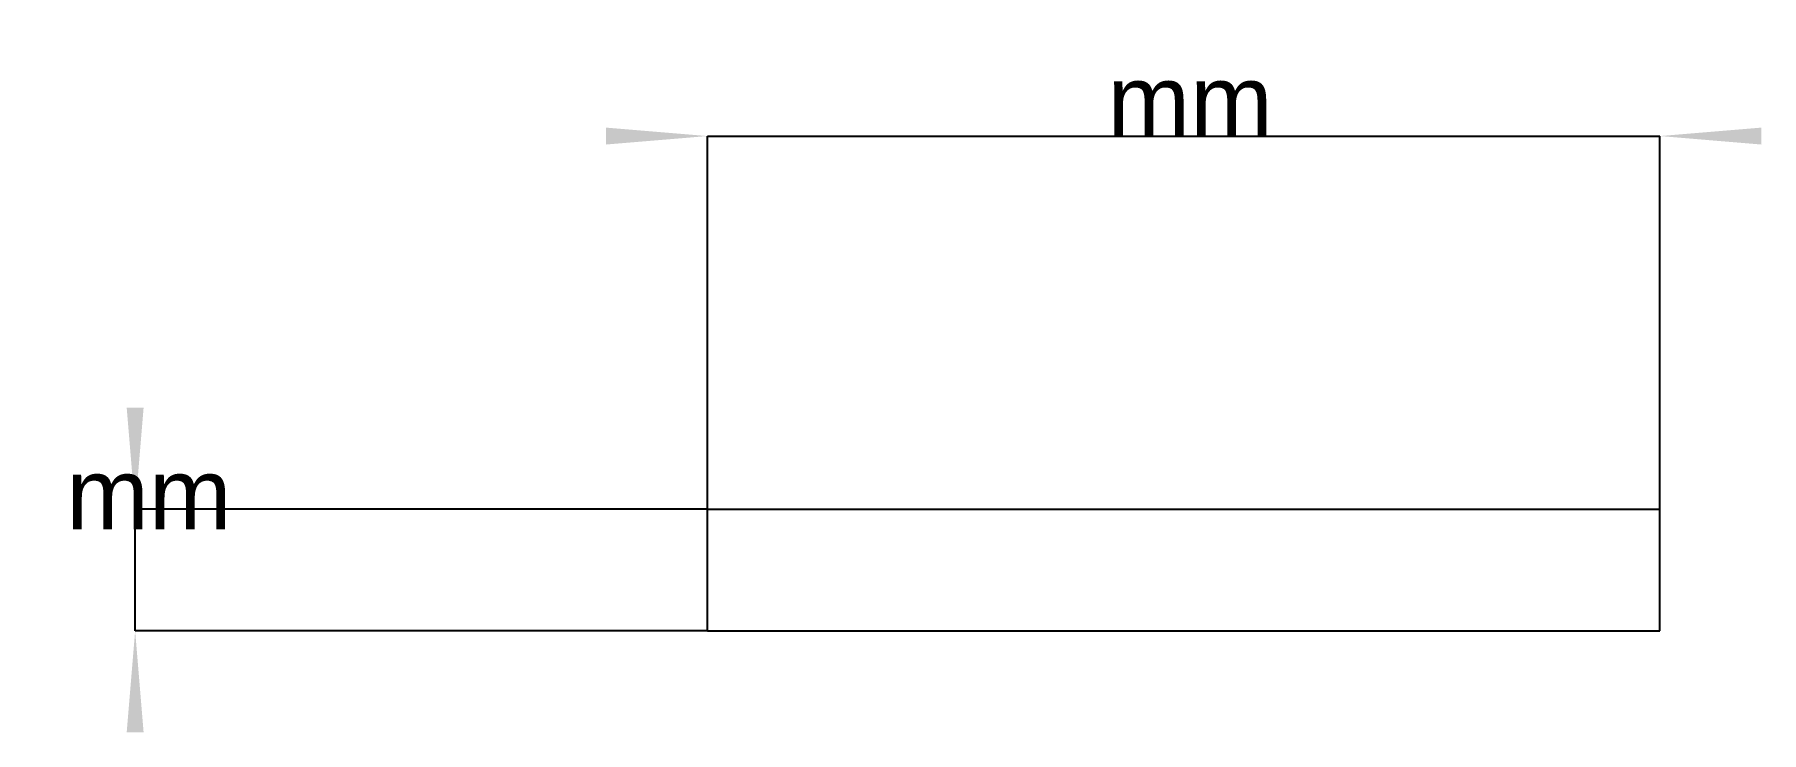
# Model space of a CAD drawing. Extents: x 91.9 to 177, y 97 to 131.4.
import ezdxf
from ezdxf.enums import TextEntityAlignment as Align

# ---------------------------------------------------------------- set-up
doc = ezdxf.new("R2010")
doc.units = 0
doc.layers.get('0').update_dxf_attribs({"linetype": 'CONTINUOUS'})
for name, color, linetype in [('Dimension008', 7, 'CONTINUOUS'), ('Dimension009', 7, 'CONTINUOUS'), ('View001', 7, 'CONTINUOUS')]:
    doc.layers.add(name, color=color, linetype=linetype)
doc.styles.get("Standard").update_dxf_attribs({"font": 'arial.ttf'})
doc.dimstyles.get("Standard").update_dxf_attribs({"dimscale": 0, "dimtxt": 2.5, "dimasz": 2.5, "dimexe": 1.25, "dimexo": 0.625, "dimtad": 1, "dimtxsty": 'STANDARD', "dimcen": 2.5, "dimazin": 3, "dimtfac": 1, "dimtmove": 0, "dimatfit": 3})

# ---------------------------------------------------------------- blocks, each defined once
blk = doc.blocks.new('*Dimension008')
at = {"color": 0}
for points in [[(120.037, 126.791), (120.037, 125.957), (125.037, 126.374)], [(176.963, 126.791), (176.963, 125.957), (171.963, 126.374)]]:
    blk.add_solid(points, dxfattribs=at)
at = {"layer": 'Dimension008'}
for p, q in [((125.037, 108), (125.037, 126.374)), ((125.037, 126.374), (171.963, 126.374)), ((171.963, 108), (171.963, 126.374))]:
    blk.add_line(p, q, dxfattribs=at)
blk.add_text(' mm', height=3.5, dxfattribs=at).set_placement((148.135, 126.374), align=Align.CENTER)
blk = doc.blocks.new('*Dimension009')
at = {"color": 0}
for points in [[(96.4295, 113), (97.2629, 113), (96.8462, 108)], [(96.4295, 97), (97.2629, 97), (96.8462, 102)]]:
    blk.add_solid(points, dxfattribs=at)
at = {"layer": 'Dimension009'}
for p, q in [((125.037, 108), (96.8462, 108)), ((96.8462, 102), (96.8462, 108)), ((125.038, 102), (96.8462, 102))]:
    blk.add_line(p, q, dxfattribs=at)
blk.add_text(' mm', height=3.5, dxfattribs=at).set_placement((96.8462, 107.009), align=Align.CENTER)

msp = doc.modelspace()

# ---------------------------------------------------------------- linework, layer by layer
at = {"layer": 'View001'}
for p, q in [((125.037, 108), (171.963, 108)), ((125.038, 102), (125.037, 108)), ((171.963, 102), (171.962, 108)), ((125.037, 102), (171.963, 102))]:
    msp.add_line(p, q, dxfattribs=at)

# ---------------------------------------------------------------- dimensions: what is measured, and where the dimension line sits
at = {"layer": 'Dimension008'}
dim = msp.add_linear_dim(base=(148.135, 126.374), p1=(125.037, 108), p2=(171.963, 108), text=' mm', dimstyle='STANDARD', dxfattribs=at)
dim.commit()
dim.dimension.update_dxf_attribs({"geometry": '*Dimension008', "text_midpoint": (148.135, 131.374)})
at = {"layer": 'Dimension009'}
dim = msp.add_linear_dim(base=(96.8462, 107.009), p1=(125.038, 102), p2=(125.037, 108), angle=90, text=' mm', dimstyle='STANDARD', dxfattribs=at)
dim.commit()
dim.dimension.update_dxf_attribs({"geometry": '*Dimension009', "text_midpoint": (101.846, 107.009)})

doc.saveas('drawing.dxf')
